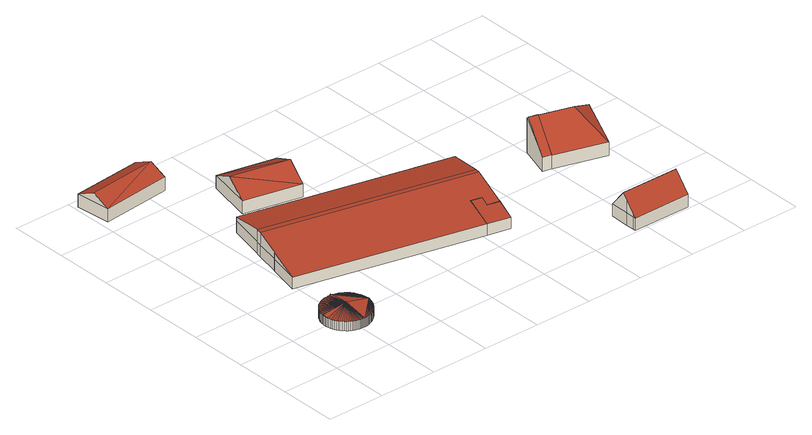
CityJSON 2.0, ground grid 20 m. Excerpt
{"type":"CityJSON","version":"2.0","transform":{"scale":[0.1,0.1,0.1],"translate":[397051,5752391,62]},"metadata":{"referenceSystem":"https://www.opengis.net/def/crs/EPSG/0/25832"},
"CityObjects":{
"building1":{"type":"Building","attributes":{"name":"Führanlage","Gemeindeschluessel":"05558044","Geometrietyp2DReferenz":"3000","function":"51009_1610","roofType":"5000","measuredHeight":4.75},"geometry":[{"type":"Solid","lod":"2","boundaries":[[[[0,1,2,3]],[[4,5,1,0]],[[6,7,5,4]],[[8,9,7,6]],[[10,11,9,8]],[[12,13,11,10]],[[14,15,13,12]],[[16,17,15,14]],[[18,19,17,16]],[[20,21,19,18]],[[22,23,21,20]],[[24,25,23,22]],[[26,27,25,24]],[[28,29,27,26]],[[30,31,29,28]],[[32,33,31,30]],[[34,35,33,32]],[[36,37,35,34]],[[38,39,37,36]],[[40,41,39,38]],[[42,43,41,40]],[[44,45,43,42]],[[46,47,45,44]],[[48,49,47,46]],[[50,51,49,48]],[[52,53,51,50]],[[54,55,53,52]],[[56,57,55,54]],[[58,59,57,56]],[[60,61,59,58]],[[62,63,61,60]],[[64,65,63,62]],[[66,67,65,64]],[[68,69,67,66]],[[70,71,69,68]],[[72,73,71,70]],[[74,75,73,72]],[[76,77,75,74]],[[78,79,77,76]],[[80,81,79,78]],[[82,83,81,80]],[[84,85,83,82]],[[86,87,85,84]],[[88,89,87,86]],[[90,91,89,88]],[[92,93,91,90]],[[94,95,93,92]],[[96,97,95,94]],[[98,99,97,96]],[[100,101,99,98]],[[102,103,101,100]],[[104,105,103,102]],[[106,107,105,104]],[[108,109,107,106]],[[110,111,109,108]],[[112,113,111,110]],[[114,115,113,112]],[[116,117,115,114]],[[118,119,117,116]],[[120,121,119,118]],[[122,123,121,120]],[[124,125,123,122]],[[126,127,125,124]],[[128,129,127,126]],[[130,131,129,128]],[[132,133,131,130]],[[134,135,133,132]],[[136,137,135,134]],[[138,139,137,136]],[[140,141,139,138]],[[142,143,141,140]],[[144,145,143,142]],[[146,147,145,144]],[[148,149,147,146]],[[150,151,149,148]],[[152,153,151,150]],[[154,155,153,152]],[[156,157,155,154]],[[158,159,157,156]],[[160,161,159,158]],[[162,163,161,160]],[[164,165,163,162]],[[166,167,165,164]],[[168,169,167,166]],[[170,171,169,168]],[[172,173,171,170]],[[174,175,173,172]],[[176,177,175,174]],[[178,179,177,176]],[[180,181,179,178]],[[182,183,181,180]],[[184,185,183,182]],[[186,187,185,184]],[[188,189,187,186]],[[190,191,189,188]],[[192,193,191,190]],[[194,195,193,192]],[[196,197,195,194]],[[198,199,197,196]],[[3,2,199,198]],[[122,120,118]],[[200,122,118]],[[200,118,116]],[[200,116,114]],[[200,114,112]],[[200,112,110]],[[200,110,108]],[[200,108,106]],[[200,106,104]],[[200,104,102]],[[200,102,100]],[[200,100,98]],[[200,98,96]],[[200,96,94]],[[200,94,92]],[[200,92,90]],[[200,90,88]],[[200,88,86]],[[200,86,84]],[[200,84,82]],[[200,82,80]],[[200,80,78]],[[200,78,76]],[[200,76,74]],[[200,74,72]],[[200,72,201]],[[201,202,200]],[[126,124,200]],[[128,126,200]],[[130,128,200]],[[132,130,200]],[[134,132,200]],[[136,134,200]],[[138,136,200]],[[140,138,200]],[[142,140,200]],[[144,142,200]],[[146,144,200]],[[148,146,200]],[[150,148,200]],[[152,150,200]],[[154,152,200]],[[156,154,200]],[[158,156,200]],[[160,158,200]],[[162,160,200]],[[164,162,200]],[[166,164,200]],[[166,200,202]],[[168,166,202]],[[170,168,202]],[[172,170,202]],[[202,203,172]],[[174,203,202]],[[176,174,202]],[[178,176,202]],[[180,178,202]],[[182,180,202]],[[184,182,202]],[[186,184,202]],[[188,186,202]],[[190,188,202]],[[192,190,202]],[[194,192,202]],[[196,194,202]],[[198,196,202]],[[3,198,202]],[[0,3,202]],[[4,0,202]],[[6,4,202]],[[8,6,202]],[[10,8,202]],[[12,10,202]],[[12,202,204]],[[12,204,18]],[[14,12,18]],[[18,16,14]],[[202,201,70]],[[202,70,68]],[[202,68,66]],[[202,66,64]],[[202,64,62]],[[202,62,60]],[[202,60,58]],[[202,58,56]],[[202,56,54]],[[202,54,52]],[[202,52,50]],[[202,50,48]],[[202,48,46]],[[202,46,44]],[[202,44,42]],[[202,42,40]],[[202,40,38]],[[202,38,36]],[[202,36,34]],[[202,34,32]],[[202,32,30]],[[202,30,28]],[[202,28,26]],[[202,26,24]],[[202,24,22]],[[202,22,20]],[[20,204,202]],[[18,204,20]],[[70,201,72]],[[122,200,124]],[[172,203,174]],[[1,5,7,9,11,13,15,17,19,21,23,25,27,29,31,33,35,37,39,41,43,45,47,49,51,53,55,57,59,61,63,65,67,69,71,73,75,77,79,81,83,85,87,89,91,93,95,97,99,101,103,105,107,109,111,113,115,117,119,121,123,125,127,129,131,133,135,137,139,141,143,145,147,149,151,153,155,157,159,161,163,165,167,169,171,173,175,177,179,181,183,185,187,189,191,193,195,197,199,2]]]],"semantics":{"surfaces":[{"type":"WallSurface"},{"type":"RoofSurface"},{"type":"GroundSurface"}],"values":[[0,0,0,0,0,0,0,0,0,0,0,0,0,0,0,0,0,0,0,0,0,0,0,0,0,0,0,0,0,0,0,0,0,0,0,0,0,0,0,0,0,0,0,0,0,0,0,0,0,0,0,0,0,0,0,0,0,0,0,0,0,0,0,0,0,0,0,0,0,0,0,0,0,0,0,0,0,0,0,0,0,0,0,0,0,0,0,0,0,0,0,0,0,0,0,0,0,0,0,0,1,1,1,1,1,1,1,1,1,1,1,1,1,1,1,1,1,1,1,1,1,1,1,1,1,1,1,1,1,1,1,1,1,1,1,1,1,1,1,1,1,1,1,1,1,1,1,1,1,1,1,1,1,1,1,1,1,1,1,1,1,1,1,1,1,1,1,1,1,1,1,1,1,1,1,1,1,1,1,1,1,1,1,1,1,1,1,1,1,1,1,1,1,1,1,1,1,1,1,1,1,1,1,1,0,0,0,0,2]]}}]},
"building2":{"type":"Building","attributes":{"Gemeindeschluessel":"05558044","Geometrietyp2DReferenz":"3000","function":"31001_2700","roofType":"5000","measuredHeight":7.5},"geometry":[{"type":"Solid","lod":"2","boundaries":[[[[205,206,207,208]],[[209,210,206,205]],[[211,212,210,209]],[[213,214,212,211]],[[208,207,214,213]],[[215,208,213,216,217]],[[209,217,211]],[[216,211,217]],[[215,217,209,205]],[[215,205,208]],[[213,211,216]],[[206,210,212,214,207]]]],"semantics":{"surfaces":[{"type":"WallSurface"},{"type":"RoofSurface"},{"type":"GroundSurface"}],"values":[[0,0,0,0,0,1,1,1,0,0,0,2]]}}]},
"building3":{"type":"Building","attributes":{"Gemeindeschluessel":"05558044","Geometrietyp2DReferenz":"3000","function":"31001_2700","roofType":"5000","measuredHeight":8.49},"geometry":[{"type":"Solid","lod":"2","boundaries":[[[[218,219,220,221]],[[222,223,219,218]],[[224,225,223,222]],[[221,220,225,224]],[[224,226,227]],[[227,221,224]],[[226,222,218]],[[218,227,226]],[[221,227,218]],[[222,226,224]],[[219,223,225,220]]]],"semantics":{"surfaces":[{"type":"WallSurface"},{"type":"RoofSurface"},{"type":"GroundSurface"}],"values":[[0,0,0,0,1,1,1,1,0,0,2]]}}]},
"building4":{"type":"Building","attributes":{"Gemeindeschluessel":"05558044","Geometrietyp2DReferenz":"3000","function":"31001_2700","roofType":"5000","measuredHeight":8.34},"geometry":[{"type":"Solid","lod":"2","boundaries":[[[[228,229,230,231]],[[232,233,229,228]],[[234,235,233,232]],[[236,237,235,234]],[[238,239,237,236]],[[240,241,239,238]],[[242,243,241,240]],[[244,245,243,242]],[[246,247,245,244]],[[248,249,247,246]],[[250,251,249,248]],[[252,253,251,250]],[[254,255,253,252]],[[256,257,255,254]],[[258,259,257,256]],[[260,261,259,258]],[[231,230,261,260]],[[262,263,260,258,264,265,266,267,268,269]],[[270,271,272,273,274,275]],[[269,268,275,274,276]],[[276,274,236,234]],[[269,276,234,232]],[[274,273,238,236]],[[273,272,240,238]],[[272,271,242,240]],[[271,270,244,242]],[[270,275,246,244]],[[275,268,248,246]],[[268,267,250,248]],[[267,266,252,250]],[[266,265,254,252]],[[265,264,256,254]],[[264,258,256]],[[263,262,228,231]],[[263,231,260]],[[262,269,232,228]],[[229,233,235,237,239,241,243,245,247,249,251,253,255,257,259,261,230]]]],"semantics":{"surfaces":[{"type":"WallSurface"},{"type":"RoofSurface"},{"type":"GroundSurface"}],"values":[[0,0,0,0,0,0,0,0,0,0,0,0,0,0,0,0,0,1,1,1,0,0,0,0,0,0,0,0,0,0,0,0,0,0,0,0,2]]}}]},
"building5":{"type":"Building","attributes":{"Gemeindeschluessel":"05558044","Geometrietyp2DReferenz":"3000","function":"51009_1610","roofType":"2100","measuredHeight":6.27},"geometry":[{"type":"Solid","lod":"2","boundaries":[[[[277,257,259,278]],[[279,255,257,277]],[[266,253,255,279]],[[280,251,253,266]],[[281,282,251,280]],[[278,259,282,281]],[[280,266,279,277,278,281]],[[257,255,253,251,282,259]]]],"semantics":{"surfaces":[{"type":"WallSurface"},{"type":"RoofSurface"},{"type":"GroundSurface"}],"values":[[0,0,0,0,0,0,1,2]]}}]},
"building6":{"type":"Building","attributes":{"Gemeindeschluessel":"05558044","Geometrietyp2DReferenz":"3000","function":"31001_2700","roofType":"5000","measuredHeight":10.61},"geometry":[{"type":"Solid","lod":"2","boundaries":[[[[283,284,285,286]],[[287,288,284,283]],[[289,290,288,287]],[[291,292,290,289]],[[293,294,292,291]],[[295,296,294,293]],[[286,285,296,295]],[[297,298,299,295,293,300]],[[300,291,297]],[[291,289,297]],[[287,297,289]],[[299,298,283,286]],[[299,286,295]],[[298,297,287,283]],[[300,293,291]],[[284,288,290,292,294,296,285]]]],"semantics":{"surfaces":[{"type":"WallSurface"},{"type":"RoofSurface"},{"type":"GroundSurface"}],"values":[[0,0,0,0,0,0,0,1,1,1,1,0,0,0,0,2]]}}]},
"building7":{"type":"Building","attributes":{"Gemeindeschluessel":"05558044","Geometrietyp2DReferenz":"3000","function":"31001_2700"},"children":["building7-1","building7-2"]},
"building7-1":{"type":"BuildingPart","attributes":{"roofType":"3100","measuredHeight":12.97},"parents":["building7"],"geometry":[{"type":"Solid","lod":"2","boundaries":[[[[301,302,303,304,305]],[[306,307,308,309,310]],[[305,304,307,306]],[[306,311,305]],[[305,311,312,301]],[[310,312,311,306]],[[303,308,307,304]],[[309,313,310]],[[308,303,302,309]],[[302,301,313,309]],[[312,310,313,314,301]],[[314,313,301]]]],"semantics":{"surfaces":[{"type":"WallSurface"},{"type":"RoofSurface"},{"type":"GroundSurface"},{"type":"ClosureSurface"}],"values":[[0,0,0,0,1,1,2,0,3,3,0,3]]}}]},
"building7-2":{"type":"BuildingPart","attributes":{"roofType":"5000","measuredHeight":12.95},"parents":["building7"],"geometry":[{"type":"Solid","lod":"2","boundaries":[[[[315,316,317,318]],[[319,320,316,315]],[[309,308,320,319]],[[315,321,319]],[[318,301,314,321,315]],[[319,321,314,313,309]],[[316,320,308,303,317]],[[303,302,318,317]],[[308,309,302,303]],[[318,302,301]],[[302,309,313,301]],[[313,314,301]]]],"semantics":{"surfaces":[{"type":"WallSurface"},{"type":"RoofSurface"},{"type":"GroundSurface"},{"type":"ClosureSurface"}],"values":[[0,0,0,1,1,1,2,0,3,0,3,3]]}}]}
},
"vertices":[
[138,161,38],[138,161,7],[140,157,7],[140,157,38],[135,167,38],[135,167,7],[133,173,38],[133,173,7],[131,179,38],[131,179,7],[129,185,38],[129,185,7],[128,191,38],[128,191,7],[128,196,38],[128,196,7],[128,202,38],[128,202,7],[128,207,38],[128,207,7],[129,212,38],[129,212,7],[129,216,38],[129,216,7],[130,221,38],[130,221,7],[132,225,38],[132,225,7],[133,229,38],[133,229,7],[134,233,38],[134,233,7],[136,236,38],[136,236,7],[138,240,38],[138,240,7],[140,243,38],[140,243,7],[142,246,38],[142,246,7],[144,249,38],[144,249,7],[147,253,38],[147,253,7],[150,256,38],[150,256,7],[153,259,38],[153,259,7],[156,262,38],[156,262,7],[160,265,38],[160,265,7],[164,268,38],[164,268,7],[169,271,38],[169,271,7],[174,274,38],[174,274,7],[179,276,38],[179,276,7],[185,278,38],[185,278,7],[191,280,38],[191,280,7],[197,281,38],[197,281,7],[204,281,38],[204,281,7],[209,282,38],[209,282,7],[214,281,38],[214,281,7],[220,281,38],[220,281,7],[226,280,38],[226,280,7],[232,278,38],[232,278,7],[238,276,38],[238,276,7],[243,274,38],[243,274,7],[248,271,38],[248,271,7],[253,268,38],[253,268,7],[257,265,38],[257,265,7],[261,262,38],[261,262,7],[265,259,38],[265,259,7],[268,256,38],[268,256,7],[271,253,38],[271,253,7],[273,249,38],[273,249,7],[276,246,38],[276,246,7],[278,243,38],[278,243,7],[280,240,38],[280,240,7],[281,236,38],[281,236,7],[283,233,38],[283,233,7],[285,229,38],[285,229,7],[286,225,38],[286,225,7],[287,221,38],[287,221,7],[288,216,38],[288,216,7],[289,212,38],[289,212,7],[290,207,38],[290,207,7],[290,202,38],[290,202,7],[290,196,38],[290,196,7],[289,191,38],[289,191,7],[288,185,38],[288,185,7],[287,179,38],[287,179,7],[285,173,38],[285,173,7],[283,167,38],[283,167,7],[280,161,38],[280,161,7],[277,157,38],[277,157,7],[274,152,38],[274,152,7],[270,147,38],[270,147,7],[265,143,38],[265,143,7],[261,138,38],[261,138,7],[256,135,38],[256,135,7],[252,132,38],[252,132,7],[247,129,38],[247,129,7],[242,127,38],[242,127,7],[238,125,38],[238,125,7],[233,123,38],[233,123,7],[229,122,38],[229,122,7],[224,121,38],[224,121,7],[220,120,38],[220,120,7],[216,120,38],[216,120,7],[212,120,38],[212,120,7],[209,120,38],[209,120,7],[205,120,38],[205,120,7],[201,120,38],[201,120,7],[197,120,38],[197,120,7],[193,121,38],[193,121,7],[189,122,38],[189,122,7],[184,123,38],[184,123,7],[180,125,38],[180,125,7],[175,127,38],[175,127,7],[171,129,38],[171,129,7],[166,132,38],[166,132,7],[161,135,38],[161,135,7],[157,138,38],[157,138,7],[152,143,38],[152,143,7],[148,147,38],[148,147,7],[144,152,38],[144,152,7],[289,192,41],[218,281,41],[211,202,55],[200,120,41],[128,210,41],
[252,1158,57],[252,1158,12],[249,1188,12],[249,1188,57],[260,1069,57],[260,1069,12],[20,1045,57],[20,1045,12],[8,1165,57],[8,1165,12],[252,1158,71],[14,1102,87],[255,1126,87],
[383,983,54],[383,983,10],[347,824,10],[347,824,54],[580,938,54],[580,938,10],[543,779,54],[543,779,10],[561,857,95],[365,903,95],
[214,525,48],[214,525,8],[213,526,8],[213,526,48],[234,611,48],[234,611,8],[238,630,48],[238,630,8],[239,632,48],[239,632,8],[269,760,48],[269,760,8],[843,625,48],[843,625,8],[843,626,48],[843,626,8],[971,596,48],[971,596,8],[941,468,48],[941,468,8],[936,447,48],[936,447,8],[906,320,48],[906,320,8],[865,330,48],[865,330,8],[873,361,48],[873,361,8],[835,370,48],[835,370,8],[812,269,48],[812,269,8],[187,415,48],[187,415,8],[214,525,72],[213,526,72],[835,370,70],[873,361,70],[865,330,63],[906,320,63],[936,447,92],[234,611,92],[971,596,62],[843,626,62],[843,625,63],[269,760,62],[239,632,90],[941,468,90],[238,630,90],
[835,370,71],[812,269,47],[873,361,71],[906,320,64],[890,251,47],[890,251,8],
[1160,46,48],[1160,46,6],[1160,20,6],[1160,20,48],[1161,113,48],[1161,113,6],[1170,113,48],[1170,113,6],[1363,111,48],[1363,111,6],[1362,8,48],[1362,8,6],[1160,9,48],[1160,9,6],[1161,62,112],[1160,46,93],[1160,20,61],[1362,60,112],
[1231,533,126],[1231,533,89],[1231,533,7],[1202,542,7],[1202,542,126],[1168,433,55],[1168,433,7],[1196,425,7],[1196,425,54],[1196,425,55],[1198,530,137],[1227,521,137],[1197,426,56],[1227,521,136],
[1416,512,99],[1416,512,7],[1240,564,7],[1240,564,99],[1373,372,54],[1373,372,7],[1339,487,136]
]}
